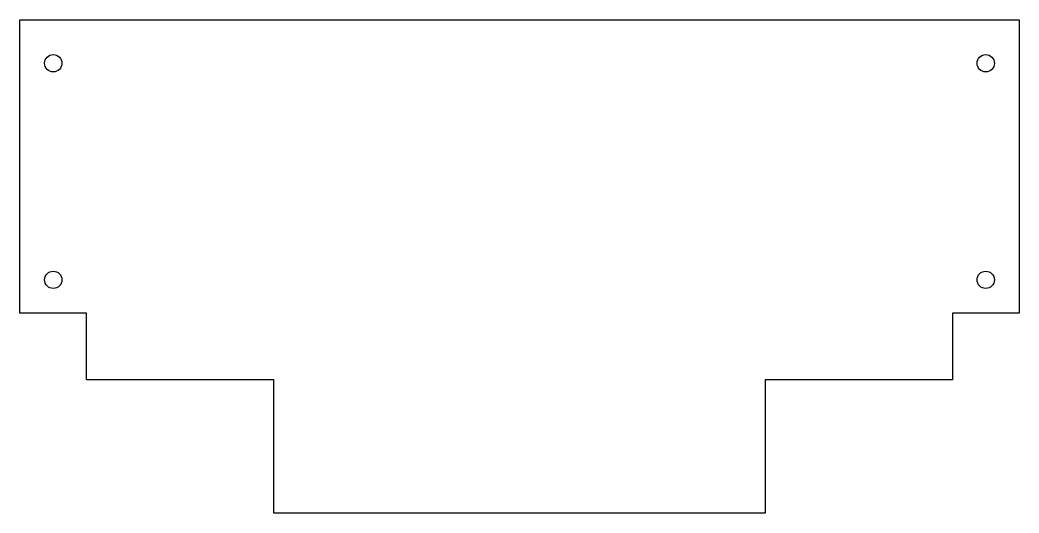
# Model space of a CAD drawing. Header units: millimetres. Extents: x 1 to 301, y 301 to 449.
import ezdxf

# ---------------------------------------------------------------- set-up
doc = ezdxf.new("R2010")
doc.units = ezdxf.units.MM
doc.layers.get('0').update_dxf_attribs({"linetype": 'CONTINUOUS'})

msp = doc.modelspace()

# ---------------------------------------------------------------- linework, layer by layer
msp.add_lwpolyline([(21.33, 361.46), (1.33, 361.46), (1.33, 449.46), (301.33, 449.46), (301.33, 361.46), (281.33, 361.46), (281.33, 341.46), (225.13, 341.46), (225.13, 301.46), (77.53, 301.46), (77.53, 341.46), (21.33, 341.46)], close=True)
for centre in [(11.33, 436.46, 0), (291.33, 436.46, 0), (11.33, 371.46, 0), (291.33, 371.46, 0)]:
    msp.add_circle(centre, 2.6)

doc.saveas('drawing.dxf')
